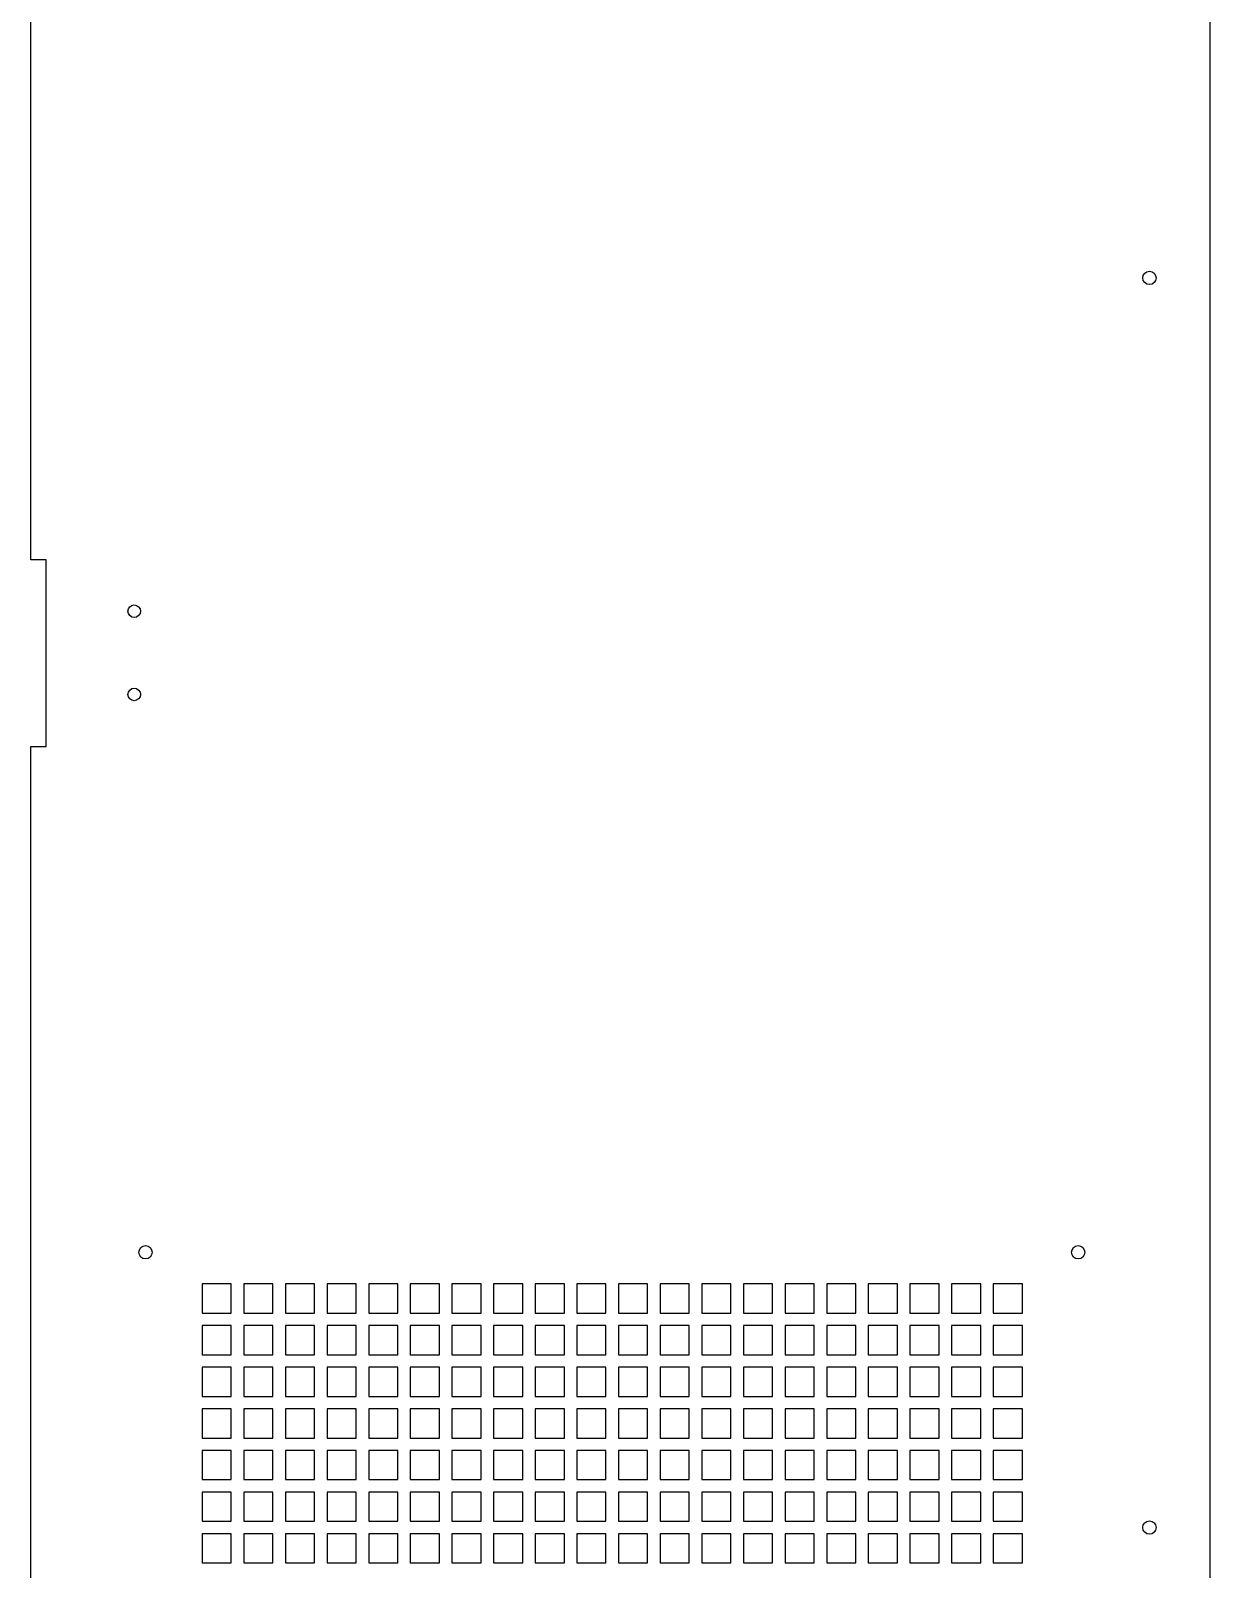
# Model space of a CAD drawing. Header units: inches. Extents: x -8.7 to 9, y -45.5 to 45.5.
# Drawn here: x -8.73 to 8.98, y -0.62 to 22.46 of the extents above; entities that cross this region are included whole.
import ezdxf

# ---------------------------------------------------------------- set-up
doc = ezdxf.new("R2010")
doc.units = ezdxf.units.IN
doc.header["$MEASUREMENT"] = 0

msp = doc.modelspace()

# ---------------------------------------------------------------- linework, layer by layer
at = {"color": 7, "linetype": 'Continuous', "lineweight": 25}
for p, q in [((8.977, -44.72), (8.977, 44.72)), ((-8.727, 14.52), (-8.727, 34.22)), ((-8.497, 14.52), (-8.727, 14.52)), ((-8.497, 11.72), (-8.497, 14.52)), ((-8.727, -11.72), (-8.727, 11.72)), ((-8.727, 11.72), (-8.497, 11.72)), ((-5.718, 3.656), (-6.155, 3.656)), ((-6.155, 3.656), (-6.155, 3.219)), ((-5.718, 3.219), (-5.718, 3.656)), ((-5.093, 3.656), (-5.53, 3.656)), ((-5.53, 3.656), (-5.53, 3.219)), ((-5.093, 3.219), (-5.093, 3.656)), ((-4.468, 3.656), (-4.905, 3.656)), ((-4.905, 3.656), (-4.905, 3.219)), ((-4.468, 3.219), (-4.468, 3.656)), ((-3.843, 3.656), (-4.28, 3.656)), ((-4.28, 3.656), (-4.28, 3.219)), ((-3.843, 3.219), (-3.843, 3.656)), ((-3.218, 3.656), (-3.655, 3.656)), ((-3.655, 3.656), (-3.655, 3.219)), ((-3.218, 3.219), (-3.218, 3.656)), ((-2.593, 3.656), (-3.03, 3.656)), ((-3.03, 3.656), (-3.03, 3.219)), ((-2.593, 3.219), (-2.593, 3.656)), ((-1.968, 3.656), (-2.405, 3.656)), ((-2.405, 3.656), (-2.405, 3.219)), ((-1.968, 3.219), (-1.968, 3.656)), ((-1.343, 3.656), (-1.78, 3.656)), ((-1.78, 3.656), (-1.78, 3.219)), ((-1.343, 3.219), (-1.343, 3.656)), ((-0.718, 3.656), (-1.155, 3.656)), ((-1.155, 3.656), (-1.155, 3.219)), ((-0.718, 3.219), (-0.718, 3.656)), ((-0.093, 3.656), (-0.53, 3.656)), ((-0.53, 3.656), (-0.53, 3.219)), ((-0.093, 3.219), (-0.093, 3.656)), ((0.532, 3.656), (0.095, 3.656)), ((0.095, 3.656), (0.095, 3.219)), ((0.532, 3.219), (0.532, 3.656)), ((1.157, 3.656), (0.72, 3.656)), ((0.72, 3.656), (0.72, 3.219)), ((1.157, 3.219), (1.157, 3.656)), ((1.782, 3.656), (1.345, 3.656)), ((1.345, 3.656), (1.345, 3.219)), ((1.782, 3.219), (1.782, 3.656)), ((2.407, 3.656), (1.97, 3.656)), ((1.97, 3.656), (1.97, 3.219)), ((2.407, 3.219), (2.407, 3.656)), ((3.032, 3.656), (2.595, 3.656)), ((2.595, 3.656), (2.595, 3.219)), ((3.032, 3.219), (3.032, 3.656)), ((3.657, 3.656), (3.22, 3.656)), ((3.22, 3.656), (3.22, 3.219)), ((3.657, 3.219), (3.657, 3.656)), ((4.282, 3.656), (3.845, 3.656)), ((3.845, 3.656), (3.845, 3.219)), ((4.282, 3.219), (4.282, 3.656)), ((4.907, 3.656), (4.47, 3.656)), ((4.47, 3.656), (4.47, 3.219)), ((4.907, 3.219), (4.907, 3.656)), ((5.532, 3.656), (5.095, 3.656)), ((5.095, 3.656), (5.095, 3.219)), ((5.532, 3.219), (5.532, 3.656)), ((6.157, 3.656), (5.72, 3.656)), ((5.72, 3.656), (5.72, 3.219)), ((6.157, 3.219), (6.157, 3.656)), ((-6.155, 3.219), (-5.718, 3.219)), ((-5.718, 3.031), (-6.155, 3.031)), ((-6.155, 3.031), (-6.155, 2.594)), ((-5.718, 2.594), (-5.718, 3.031)), ((-5.53, 3.219), (-5.093, 3.219)), ((-5.093, 3.031), (-5.53, 3.031)), ((-5.53, 3.031), (-5.53, 2.594)), ((-5.093, 2.594), (-5.093, 3.031)), ((-4.905, 3.219), (-4.468, 3.219)), ((-4.468, 3.031), (-4.905, 3.031)), ((-4.905, 3.031), (-4.905, 2.594)), ((-4.468, 2.594), (-4.468, 3.031)), ((-4.28, 3.219), (-3.843, 3.219)), ((-3.843, 3.031), (-4.28, 3.031)), ((-4.28, 3.031), (-4.28, 2.594)), ((-3.843, 2.594), (-3.843, 3.031)), ((-3.655, 3.219), (-3.218, 3.219)), ((-3.218, 3.031), (-3.655, 3.031)), ((-3.655, 3.031), (-3.655, 2.594)), ((-3.218, 2.594), (-3.218, 3.031)), ((-3.03, 3.219), (-2.593, 3.219)), ((-2.593, 3.031), (-3.03, 3.031)), ((-3.03, 3.031), (-3.03, 2.594)), ((-2.593, 2.594), (-2.593, 3.031)), ((-2.405, 3.219), (-1.968, 3.219)), ((-1.968, 3.031), (-2.405, 3.031)), ((-2.405, 3.031), (-2.405, 2.594)), ((-1.968, 2.594), (-1.968, 3.031)), ((-1.78, 3.219), (-1.343, 3.219)), ((-1.343, 3.031), (-1.78, 3.031)), ((-1.78, 3.031), (-1.78, 2.594)), ((-1.343, 2.594), (-1.343, 3.031)), ((-1.155, 3.219), (-0.718, 3.219)), ((-0.718, 3.031), (-1.155, 3.031)), ((-1.155, 3.031), (-1.155, 2.594)), ((-0.718, 2.594), (-0.718, 3.031)), ((-0.53, 3.219), (-0.093, 3.219)), ((-0.093, 3.031), (-0.53, 3.031)), ((-0.53, 3.031), (-0.53, 2.594)), ((-0.093, 2.594), (-0.093, 3.031)), ((0.095, 3.219), (0.532, 3.219)), ((0.532, 3.031), (0.095, 3.031)), ((0.095, 3.031), (0.095, 2.594)), ((0.532, 2.594), (0.532, 3.031)), ((0.72, 3.219), (1.157, 3.219)), ((1.157, 3.031), (0.72, 3.031)), ((0.72, 3.031), (0.72, 2.594)), ((1.157, 2.594), (1.157, 3.031)), ((1.345, 3.219), (1.782, 3.219)), ((1.782, 3.031), (1.345, 3.031)), ((1.345, 3.031), (1.345, 2.594)), ((1.782, 2.594), (1.782, 3.031)), ((1.97, 3.219), (2.407, 3.219)), ((2.407, 3.031), (1.97, 3.031)), ((1.97, 3.031), (1.97, 2.594)), ((2.407, 2.594), (2.407, 3.031)), ((2.595, 3.219), (3.032, 3.219)), ((3.032, 3.031), (2.595, 3.031)), ((2.595, 3.031), (2.595, 2.594)), ((3.032, 2.594), (3.032, 3.031)), ((3.22, 3.219), (3.657, 3.219)), ((3.657, 3.031), (3.22, 3.031)), ((3.22, 3.031), (3.22, 2.594)), ((3.657, 2.594), (3.657, 3.031)), ((3.845, 3.219), (4.282, 3.219)), ((4.282, 3.031), (3.845, 3.031)), ((3.845, 3.031), (3.845, 2.594)), ((4.282, 2.594), (4.282, 3.031)), ((4.47, 3.219), (4.907, 3.219)), ((4.907, 3.031), (4.47, 3.031)), ((4.47, 3.031), (4.47, 2.594)), ((4.907, 2.594), (4.907, 3.031)), ((5.095, 3.219), (5.532, 3.219)), ((5.532, 3.031), (5.095, 3.031)), ((5.095, 3.031), (5.095, 2.594)), ((5.532, 2.594), (5.532, 3.031)), ((5.72, 3.219), (6.157, 3.219)), ((6.157, 3.031), (5.72, 3.031)), ((5.72, 3.031), (5.72, 2.594)), ((6.157, 2.594), (6.157, 3.031)), ((-6.155, 2.594), (-5.718, 2.594)), ((-5.53, 2.594), (-5.093, 2.594)), ((-4.905, 2.594), (-4.468, 2.594)), ((-4.28, 2.594), (-3.843, 2.594)), ((-3.655, 2.594), (-3.218, 2.594)), ((-3.03, 2.594), (-2.593, 2.594)), ((-2.405, 2.594), (-1.968, 2.594)), ((-1.78, 2.594), (-1.343, 2.594)), ((-1.155, 2.594), (-0.718, 2.594)), ((-0.53, 2.594), (-0.093, 2.594)), ((0.095, 2.594), (0.532, 2.594)), ((0.72, 2.594), (1.157, 2.594)), ((1.345, 2.594), (1.782, 2.594)), ((1.97, 2.594), (2.407, 2.594)), ((2.595, 2.594), (3.032, 2.594)), ((3.22, 2.594), (3.657, 2.594)), ((3.845, 2.594), (4.282, 2.594)), ((4.47, 2.594), (4.907, 2.594)), ((5.095, 2.594), (5.532, 2.594)), ((5.72, 2.594), (6.157, 2.594)), ((-5.718, 2.406), (-6.155, 2.406)), ((-6.155, 2.406), (-6.155, 1.969)), ((-5.718, 1.969), (-5.718, 2.406)), ((-5.093, 2.406), (-5.53, 2.406)), ((-5.53, 2.406), (-5.53, 1.969)), ((-5.093, 1.969), (-5.093, 2.406)), ((-4.468, 2.406), (-4.905, 2.406)), ((-4.905, 2.406), (-4.905, 1.969)), ((-4.468, 1.969), (-4.468, 2.406)), ((-3.843, 2.406), (-4.28, 2.406)), ((-4.28, 2.406), (-4.28, 1.969)), ((-3.843, 1.969), (-3.843, 2.406)), ((-3.218, 2.406), (-3.655, 2.406)), ((-3.655, 2.406), (-3.655, 1.969)), ((-3.218, 1.969), (-3.218, 2.406)), ((-2.593, 2.406), (-3.03, 2.406)), ((-3.03, 2.406), (-3.03, 1.969)), ((-2.593, 1.969), (-2.593, 2.406)), ((-1.968, 2.406), (-2.405, 2.406)), ((-2.405, 2.406), (-2.405, 1.969)), ((-1.968, 1.969), (-1.968, 2.406)), ((-1.343, 2.406), (-1.78, 2.406)), ((-1.78, 2.406), (-1.78, 1.969)), ((-1.343, 1.969), (-1.343, 2.406)), ((-0.718, 2.406), (-1.155, 2.406)), ((-1.155, 2.406), (-1.155, 1.969)), ((-0.718, 1.969), (-0.718, 2.406)), ((-0.093, 2.406), (-0.53, 2.406)), ((-0.53, 2.406), (-0.53, 1.969)), ((-0.093, 1.969), (-0.093, 2.406)), ((0.532, 2.406), (0.095, 2.406)), ((0.095, 2.406), (0.095, 1.969)), ((0.532, 1.969), (0.532, 2.406)), ((1.157, 2.406), (0.72, 2.406)), ((0.72, 2.406), (0.72, 1.969)), ((1.157, 1.969), (1.157, 2.406)), ((1.782, 2.406), (1.345, 2.406)), ((1.345, 2.406), (1.345, 1.969)), ((1.782, 1.969), (1.782, 2.406)), ((2.407, 2.406), (1.97, 2.406)), ((1.97, 2.406), (1.97, 1.969)), ((2.407, 1.969), (2.407, 2.406)), ((3.032, 2.406), (2.595, 2.406)), ((2.595, 2.406), (2.595, 1.969)), ((3.032, 1.969), (3.032, 2.406)), ((3.657, 2.406), (3.22, 2.406)), ((3.22, 2.406), (3.22, 1.969)), ((3.657, 1.969), (3.657, 2.406)), ((4.282, 2.406), (3.845, 2.406)), ((3.845, 2.406), (3.845, 1.969)), ((4.282, 1.969), (4.282, 2.406)), ((4.907, 2.406), (4.47, 2.406)), ((4.47, 2.406), (4.47, 1.969)), ((4.907, 1.969), (4.907, 2.406)), ((5.532, 2.406), (5.095, 2.406)), ((5.095, 2.406), (5.095, 1.969)), ((5.532, 1.969), (5.532, 2.406)), ((6.157, 2.406), (5.72, 2.406)), ((5.72, 2.406), (5.72, 1.969)), ((6.157, 1.969), (6.157, 2.406)), ((-6.155, 1.969), (-5.718, 1.969)), ((-5.53, 1.969), (-5.093, 1.969)), ((-4.905, 1.969), (-4.468, 1.969)), ((-4.28, 1.969), (-3.843, 1.969)), ((-3.655, 1.969), (-3.218, 1.969)), ((-3.03, 1.969), (-2.593, 1.969)), ((-2.405, 1.969), (-1.968, 1.969)), ((-1.78, 1.969), (-1.343, 1.969)), ((-1.155, 1.969), (-0.718, 1.969)), ((-0.53, 1.969), (-0.093, 1.969)), ((0.095, 1.969), (0.532, 1.969)), ((0.72, 1.969), (1.157, 1.969)), ((1.345, 1.969), (1.782, 1.969)), ((1.97, 1.969), (2.407, 1.969)), ((2.595, 1.969), (3.032, 1.969)), ((3.22, 1.969), (3.657, 1.969)), ((3.845, 1.969), (4.282, 1.969)), ((4.47, 1.969), (4.907, 1.969)), ((5.095, 1.969), (5.532, 1.969)), ((5.72, 1.969), (6.157, 1.969)), ((-5.718, 1.781), (-6.155, 1.781)), ((-6.155, 1.781), (-6.155, 1.344)), ((-5.718, 1.344), (-5.718, 1.781)), ((-5.093, 1.781), (-5.53, 1.781)), ((-5.53, 1.781), (-5.53, 1.344)), ((-5.093, 1.344), (-5.093, 1.781)), ((-4.468, 1.781), (-4.905, 1.781)), ((-4.905, 1.781), (-4.905, 1.344)), ((-4.468, 1.344), (-4.468, 1.781)), ((-3.843, 1.781), (-4.28, 1.781)), ((-4.28, 1.781), (-4.28, 1.344)), ((-3.843, 1.344), (-3.843, 1.781)), ((-3.218, 1.781), (-3.655, 1.781)), ((-3.655, 1.781), (-3.655, 1.344)), ((-3.218, 1.344), (-3.218, 1.781)), ((-2.593, 1.781), (-3.03, 1.781)), ((-3.03, 1.781), (-3.03, 1.344)), ((-2.593, 1.344), (-2.593, 1.781)), ((-1.968, 1.781), (-2.405, 1.781)), ((-2.405, 1.781), (-2.405, 1.344)), ((-1.968, 1.344), (-1.968, 1.781)), ((-1.343, 1.781), (-1.78, 1.781)), ((-1.78, 1.781), (-1.78, 1.344)), ((-1.343, 1.344), (-1.343, 1.781)), ((-0.718, 1.781), (-1.155, 1.781)), ((-1.155, 1.781), (-1.155, 1.344)), ((-0.718, 1.344), (-0.718, 1.781)), ((-0.093, 1.781), (-0.53, 1.781)), ((-0.53, 1.781), (-0.53, 1.344)), ((-0.093, 1.344), (-0.093, 1.781)), ((0.532, 1.781), (0.095, 1.781)), ((0.095, 1.781), (0.095, 1.344)), ((0.532, 1.344), (0.532, 1.781)), ((1.157, 1.781), (0.72, 1.781)), ((0.72, 1.781), (0.72, 1.344)), ((1.157, 1.344), (1.157, 1.781)), ((1.782, 1.781), (1.345, 1.781)), ((1.345, 1.781), (1.345, 1.344)), ((1.782, 1.344), (1.782, 1.781)), ((2.407, 1.781), (1.97, 1.781)), ((1.97, 1.781), (1.97, 1.344)), ((2.407, 1.344), (2.407, 1.781)), ((3.032, 1.781), (2.595, 1.781)), ((2.595, 1.781), (2.595, 1.344)), ((3.032, 1.344), (3.032, 1.781)), ((3.657, 1.781), (3.22, 1.781)), ((3.22, 1.781), (3.22, 1.344)), ((3.657, 1.344), (3.657, 1.781)), ((4.282, 1.781), (3.845, 1.781)), ((3.845, 1.781), (3.845, 1.344)), ((4.282, 1.344), (4.282, 1.781)), ((4.907, 1.781), (4.47, 1.781)), ((4.47, 1.781), (4.47, 1.344)), ((4.907, 1.344), (4.907, 1.781)), ((5.532, 1.781), (5.095, 1.781)), ((5.095, 1.781), (5.095, 1.344)), ((5.532, 1.344), (5.532, 1.781)), ((6.157, 1.781), (5.72, 1.781)), ((5.72, 1.781), (5.72, 1.344)), ((6.157, 1.344), (6.157, 1.781)), ((-6.155, 1.344), (-5.718, 1.344)), ((-5.718, 1.156), (-6.155, 1.156)), ((-6.155, 1.156), (-6.155, 0.719)), ((-5.718, 0.719), (-5.718, 1.156)), ((-5.53, 1.344), (-5.093, 1.344)), ((-5.093, 1.156), (-5.53, 1.156)), ((-5.53, 1.156), (-5.53, 0.719)), ((-5.093, 0.719), (-5.093, 1.156)), ((-4.905, 1.344), (-4.468, 1.344)), ((-4.468, 1.156), (-4.905, 1.156)), ((-4.905, 1.156), (-4.905, 0.719)), ((-4.468, 0.719), (-4.468, 1.156)), ((-4.28, 1.344), (-3.843, 1.344)), ((-3.843, 1.156), (-4.28, 1.156)), ((-4.28, 1.156), (-4.28, 0.719)), ((-3.843, 0.719), (-3.843, 1.156)), ((-3.655, 1.344), (-3.218, 1.344)), ((-3.218, 1.156), (-3.655, 1.156)), ((-3.655, 1.156), (-3.655, 0.719)), ((-3.218, 0.719), (-3.218, 1.156)), ((-3.03, 1.344), (-2.593, 1.344)), ((-2.593, 1.156), (-3.03, 1.156)), ((-3.03, 1.156), (-3.03, 0.719)), ((-2.593, 0.719), (-2.593, 1.156)), ((-2.405, 1.344), (-1.968, 1.344)), ((-1.968, 1.156), (-2.405, 1.156)), ((-2.405, 1.156), (-2.405, 0.719)), ((-1.968, 0.719), (-1.968, 1.156)), ((-1.78, 1.344), (-1.343, 1.344)), ((-1.343, 1.156), (-1.78, 1.156)), ((-1.78, 1.156), (-1.78, 0.719)), ((-1.343, 0.719), (-1.343, 1.156)), ((-1.155, 1.344), (-0.718, 1.344)), ((-0.718, 1.156), (-1.155, 1.156)), ((-1.155, 1.156), (-1.155, 0.719)), ((-0.718, 0.719), (-0.718, 1.156)), ((-0.53, 1.344), (-0.093, 1.344)), ((-0.093, 1.156), (-0.53, 1.156)), ((-0.53, 1.156), (-0.53, 0.719)), ((-0.093, 0.719), (-0.093, 1.156)), ((0.095, 1.344), (0.532, 1.344)), ((0.532, 1.156), (0.095, 1.156)), ((0.095, 1.156), (0.095, 0.719)), ((0.532, 0.719), (0.532, 1.156)), ((0.72, 1.344), (1.157, 1.344)), ((1.157, 1.156), (0.72, 1.156)), ((0.72, 1.156), (0.72, 0.719)), ((1.157, 0.719), (1.157, 1.156)), ((1.345, 1.344), (1.782, 1.344)), ((1.782, 1.156), (1.345, 1.156)), ((1.345, 1.156), (1.345, 0.719)), ((1.782, 0.719), (1.782, 1.156)), ((1.97, 1.344), (2.407, 1.344)), ((2.407, 1.156), (1.97, 1.156)), ((1.97, 1.156), (1.97, 0.719)), ((2.407, 0.719), (2.407, 1.156)), ((2.595, 1.344), (3.032, 1.344)), ((3.032, 1.156), (2.595, 1.156)), ((2.595, 1.156), (2.595, 0.719)), ((3.032, 0.719), (3.032, 1.156)), ((3.22, 1.344), (3.657, 1.344)), ((3.657, 1.156), (3.22, 1.156)), ((3.22, 1.156), (3.22, 0.719)), ((3.657, 0.719), (3.657, 1.156)), ((3.845, 1.344), (4.282, 1.344)), ((4.282, 1.156), (3.845, 1.156)), ((3.845, 1.156), (3.845, 0.719)), ((4.282, 0.719), (4.282, 1.156)), ((4.47, 1.344), (4.907, 1.344)), ((4.907, 1.156), (4.47, 1.156)), ((4.47, 1.156), (4.47, 0.719)), ((4.907, 0.719), (4.907, 1.156)), ((5.095, 1.344), (5.532, 1.344)), ((5.532, 1.156), (5.095, 1.156)), ((5.095, 1.156), (5.095, 0.719)), ((5.532, 0.719), (5.532, 1.156)), ((5.72, 1.344), (6.157, 1.344)), ((6.157, 1.156), (5.72, 1.156)), ((5.72, 1.156), (5.72, 0.719)), ((6.157, 0.719), (6.157, 1.156)), ((-6.155, 0.719), (-5.718, 0.719)), ((-5.53, 0.719), (-5.093, 0.719)), ((-4.905, 0.719), (-4.468, 0.719)), ((-4.28, 0.719), (-3.843, 0.719)), ((-3.655, 0.719), (-3.218, 0.719)), ((-3.03, 0.719), (-2.593, 0.719)), ((-2.405, 0.719), (-1.968, 0.719)), ((-1.78, 0.719), (-1.343, 0.719)), ((-1.155, 0.719), (-0.718, 0.719)), ((-0.53, 0.719), (-0.093, 0.719)), ((0.095, 0.719), (0.532, 0.719)), ((0.72, 0.719), (1.157, 0.719)), ((1.345, 0.719), (1.782, 0.719)), ((1.97, 0.719), (2.407, 0.719)), ((2.595, 0.719), (3.032, 0.719)), ((3.22, 0.719), (3.657, 0.719)), ((3.845, 0.719), (4.282, 0.719)), ((4.47, 0.719), (4.907, 0.719)), ((5.095, 0.719), (5.532, 0.719)), ((5.72, 0.719), (6.157, 0.719)), ((-5.718, 0.531), (-6.155, 0.531)), ((-6.155, 0.531), (-6.155, 0.094)), ((-5.718, 0.094), (-5.718, 0.531)), ((-5.093, 0.531), (-5.53, 0.531)), ((-5.53, 0.531), (-5.53, 0.094)), ((-5.093, 0.094), (-5.093, 0.531)), ((-4.468, 0.531), (-4.905, 0.531)), ((-4.905, 0.531), (-4.905, 0.094)), ((-4.468, 0.094), (-4.468, 0.531)), ((-3.843, 0.531), (-4.28, 0.531)), ((-4.28, 0.531), (-4.28, 0.094)), ((-3.843, 0.094), (-3.843, 0.531)), ((-3.218, 0.531), (-3.655, 0.531)), ((-3.655, 0.531), (-3.655, 0.094)), ((-3.218, 0.094), (-3.218, 0.531)), ((-2.593, 0.531), (-3.03, 0.531)), ((-3.03, 0.531), (-3.03, 0.094)), ((-2.593, 0.094), (-2.593, 0.531)), ((-1.968, 0.531), (-2.405, 0.531)), ((-2.405, 0.531), (-2.405, 0.094)), ((-1.968, 0.094), (-1.968, 0.531)), ((-1.343, 0.531), (-1.78, 0.531)), ((-1.78, 0.531), (-1.78, 0.094)), ((-1.343, 0.094), (-1.343, 0.531)), ((-0.718, 0.531), (-1.155, 0.531)), ((-1.155, 0.531), (-1.155, 0.094)), ((-0.718, 0.094), (-0.718, 0.531)), ((-0.093, 0.531), (-0.53, 0.531)), ((-0.53, 0.531), (-0.53, 0.094)), ((-0.093, 0.094), (-0.093, 0.531)), ((0.532, 0.531), (0.095, 0.531)), ((0.095, 0.531), (0.095, 0.094)), ((0.532, 0.094), (0.532, 0.531)), ((1.157, 0.531), (0.72, 0.531)), ((0.72, 0.531), (0.72, 0.094)), ((1.157, 0.094), (1.157, 0.531)), ((1.782, 0.531), (1.345, 0.531)), ((1.345, 0.531), (1.345, 0.094)), ((1.782, 0.094), (1.782, 0.531)), ((2.407, 0.531), (1.97, 0.531)), ((1.97, 0.531), (1.97, 0.094)), ((2.407, 0.094), (2.407, 0.531)), ((3.032, 0.531), (2.595, 0.531)), ((2.595, 0.531), (2.595, 0.094)), ((3.032, 0.094), (3.032, 0.531)), ((3.657, 0.531), (3.22, 0.531)), ((3.22, 0.531), (3.22, 0.094)), ((3.657, 0.094), (3.657, 0.531)), ((4.282, 0.531), (3.845, 0.531)), ((3.845, 0.531), (3.845, 0.094)), ((4.282, 0.094), (4.282, 0.531)), ((4.907, 0.531), (4.47, 0.531)), ((4.47, 0.531), (4.47, 0.094)), ((4.907, 0.094), (4.907, 0.531)), ((5.532, 0.531), (5.095, 0.531)), ((5.095, 0.531), (5.095, 0.094)), ((5.532, 0.094), (5.532, 0.531)), ((6.157, 0.531), (5.72, 0.531)), ((5.72, 0.531), (5.72, 0.094)), ((6.157, 0.094), (6.157, 0.531)), ((-6.155, 0.094), (-5.718, 0.094)), ((-5.53, 0.094), (-5.093, 0.094)), ((-4.905, 0.094), (-4.468, 0.094)), ((-4.28, 0.094), (-3.843, 0.094)), ((-3.655, 0.094), (-3.218, 0.094)), ((-3.03, 0.094), (-2.593, 0.094)), ((-2.405, 0.094), (-1.968, 0.094)), ((-1.78, 0.094), (-1.343, 0.094)), ((-1.155, 0.094), (-0.718, 0.094)), ((-0.53, 0.094), (-0.093, 0.094)), ((0.095, 0.094), (0.532, 0.094)), ((0.72, 0.094), (1.157, 0.094)), ((1.345, 0.094), (1.782, 0.094)), ((1.97, 0.094), (2.407, 0.094)), ((2.595, 0.094), (3.032, 0.094)), ((3.22, 0.094), (3.657, 0.094)), ((3.845, 0.094), (4.282, 0.094)), ((4.47, 0.094), (4.907, 0.094)), ((5.095, 0.094), (5.532, 0.094)), ((5.72, 0.094), (6.157, 0.094)), ((-5.718, -0.094), (-6.155, -0.094)), ((-6.155, -0.094), (-6.155, -0.531)), ((-5.718, -0.531), (-5.718, -0.094)), ((-5.093, -0.094), (-5.53, -0.094)), ((-5.53, -0.094), (-5.53, -0.531)), ((-5.093, -0.531), (-5.093, -0.094)), ((-4.468, -0.094), (-4.905, -0.094)), ((-4.905, -0.094), (-4.905, -0.531)), ((-4.468, -0.531), (-4.468, -0.094)), ((-3.843, -0.094), (-4.28, -0.094)), ((-4.28, -0.094), (-4.28, -0.531)), ((-3.843, -0.531), (-3.843, -0.094)), ((-3.218, -0.094), (-3.655, -0.094)), ((-3.655, -0.094), (-3.655, -0.531)), ((-3.218, -0.531), (-3.218, -0.094)), ((-2.593, -0.094), (-3.03, -0.094)), ((-3.03, -0.094), (-3.03, -0.531)), ((-2.593, -0.531), (-2.593, -0.094)), ((-1.968, -0.094), (-2.405, -0.094)), ((-2.405, -0.094), (-2.405, -0.531)), ((-1.968, -0.531), (-1.968, -0.094)), ((-1.343, -0.094), (-1.78, -0.094)), ((-1.78, -0.094), (-1.78, -0.531)), ((-1.343, -0.531), (-1.343, -0.094)), ((-0.718, -0.094), (-1.155, -0.094)), ((-1.155, -0.094), (-1.155, -0.531)), ((-0.718, -0.531), (-0.718, -0.094)), ((-0.093, -0.094), (-0.53, -0.094)), ((-0.53, -0.094), (-0.53, -0.531)), ((-0.093, -0.531), (-0.093, -0.094)), ((0.532, -0.094), (0.095, -0.094)), ((0.095, -0.094), (0.095, -0.531)), ((0.532, -0.531), (0.532, -0.094)), ((1.157, -0.094), (0.72, -0.094)), ((0.72, -0.094), (0.72, -0.531)), ((1.157, -0.531), (1.157, -0.094)), ((1.782, -0.094), (1.345, -0.094)), ((1.345, -0.094), (1.345, -0.531)), ((1.782, -0.531), (1.782, -0.094)), ((2.407, -0.094), (1.97, -0.094)), ((1.97, -0.094), (1.97, -0.531)), ((2.407, -0.531), (2.407, -0.094)), ((3.032, -0.094), (2.595, -0.094)), ((2.595, -0.094), (2.595, -0.531)), ((3.032, -0.531), (3.032, -0.094)), ((3.657, -0.094), (3.22, -0.094)), ((3.22, -0.094), (3.22, -0.531)), ((3.657, -0.531), (3.657, -0.094)), ((4.282, -0.094), (3.845, -0.094)), ((3.845, -0.094), (3.845, -0.531)), ((4.282, -0.531), (4.282, -0.094)), ((4.907, -0.094), (4.47, -0.094)), ((4.47, -0.094), (4.47, -0.531)), ((4.907, -0.531), (4.907, -0.094)), ((5.532, -0.094), (5.095, -0.094)), ((5.095, -0.094), (5.095, -0.531)), ((5.532, -0.531), (5.532, -0.094)), ((6.157, -0.094), (5.72, -0.094)), ((5.72, -0.094), (5.72, -0.531)), ((6.157, -0.531), (6.157, -0.094)), ((-6.155, -0.531), (-5.718, -0.531)), ((-5.53, -0.531), (-5.093, -0.531)), ((-4.905, -0.531), (-4.468, -0.531)), ((-4.28, -0.531), (-3.843, -0.531)), ((-3.655, -0.531), (-3.218, -0.531)), ((-3.03, -0.531), (-2.593, -0.531)), ((-2.405, -0.531), (-1.968, -0.531)), ((-1.78, -0.531), (-1.343, -0.531)), ((-1.155, -0.531), (-0.718, -0.531)), ((-0.53, -0.531), (-0.093, -0.531)), ((0.095, -0.531), (0.532, -0.531)), ((0.72, -0.531), (1.157, -0.531)), ((1.345, -0.531), (1.782, -0.531)), ((1.97, -0.531), (2.407, -0.531)), ((2.595, -0.531), (3.032, -0.531)), ((3.22, -0.531), (3.657, -0.531)), ((3.845, -0.531), (4.282, -0.531)), ((4.47, -0.531), (4.907, -0.531)), ((5.095, -0.531), (5.532, -0.531)), ((5.72, -0.531), (6.157, -0.531))]:
    msp.add_line(p, q, dxfattribs=at)
for centre, radius in [((8.065, 18.75), 0.1), ((-7.175, 13.75), 0.095), ((-7.175, 12.5), 0.095), ((-7.005, 4.13), 0.1), ((6.995, 4.13), 0.1), ((8.065, 0), 0.1)]:
    msp.add_circle(centre, radius, dxfattribs=at)

doc.saveas('drawing.dxf')
